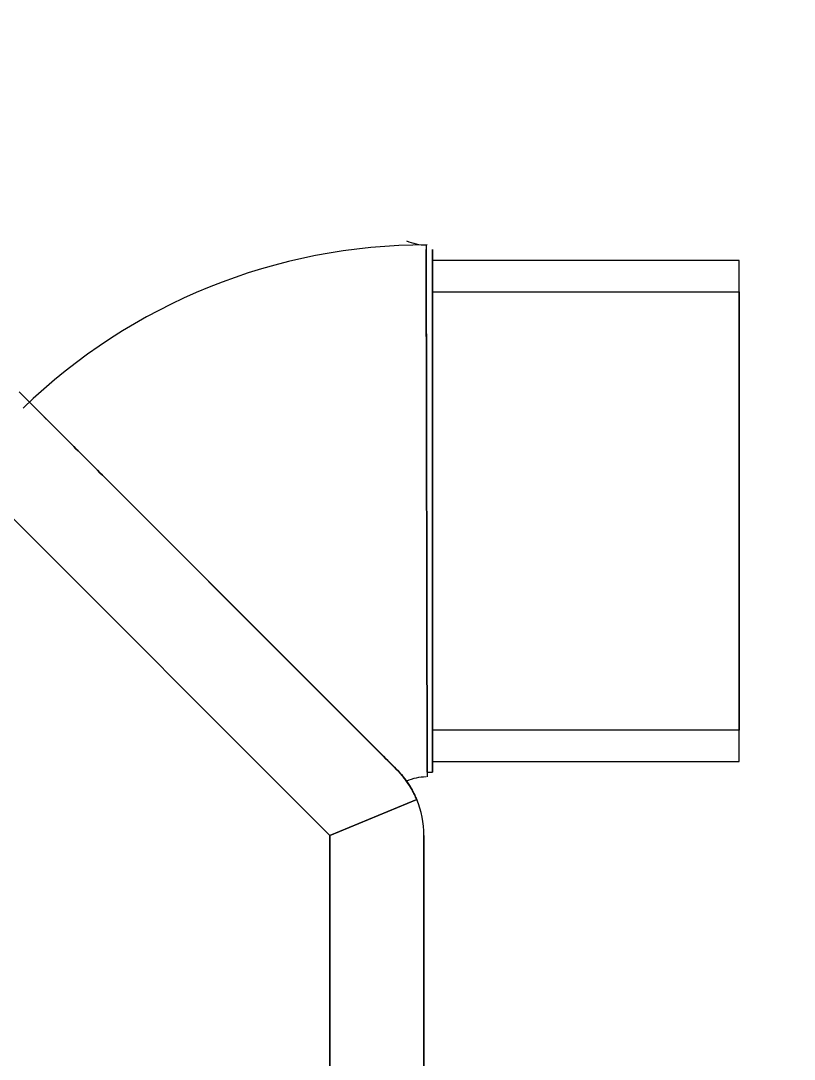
# Model space of a CAD drawing. Header units: millimetres. Extents: x 441156 to 441876, y 4514765 to 4515211.
# Drawn here: x 441308.6552 to 441308.7787, y 4514932.3414 to 4514932.5073 of the extents above; entities that cross this region are included whole.
import ezdxf

# ---------------------------------------------------------------- set-up
doc = ezdxf.new("R2010")
doc.units = ezdxf.units.MM
doc.linetypes.add('CONTINUA', pattern=[0])
doc.layers.add('01_mono PRIMERA', color=2, linetype='Continuous')
doc.layers.add('Instalaciones_ventilación_extracción', color=86, linetype='Continuous', lineweight=25)

# ---------------------------------------------------------------- blocks, each defined once
blk = doc.blocks.new('A$C11D349B9')
at = {"layer": '01_mono PRIMERA', "color": 254}
blk.add_arc((3.967982429254334, 9.464571852236986), 0.725, 183.2758289781731, 270, dxfattribs=at)

msp = doc.modelspace()

# ---------------------------------------------------------------- linework, layer by layer
at = {"layer": 'Instalaciones_ventilación_extracción'}
for p, q in [((441308.719938328, 4514932.471532596, 5.197944820088271e-06), (441308.7200866803, 4514932.386532725, 5.197944820088271e-06)), ((441308.719938328, 4514932.471532596, 5.197944820088271e-06), (441308.7200866803, 4514932.386532725, 5.197944820088271e-06)), ((441308.7199396365, 4514932.470782585, 5.197944820088271e-06), (441308.7200853718, 4514932.387282584, 5.197944820088271e-06)), ((441308.7200853718, 4514932.387282584, 5.197944820088271e-06), (441308.7199396365, 4514932.470782585, 5.197944820088271e-06)), ((441308.7209252375, 4514932.387282584, 5.197944820088271e-06), (441308.7209252375, 4514932.470782585, 5.197944820088271e-06)), ((441308.7209252375, 4514932.470782585, 5.197944820088271e-06), (441308.7209252375, 4514932.387282584, 5.197944820088271e-06)), ((441308.7209252375, 4514932.389032585, 5.197944820088271e-06), (441308.7209252375, 4514932.469032585, 5.197944820088271e-06)), ((441308.7699252381, 4514932.469032585, 5.197944820088271e-06), (441308.7209252375, 4514932.469032585, 5.197944820088271e-06)), ((441308.7209252375, 4514932.469032585, 5.197944820088271e-06), (441308.7209252375, 4514932.389032585, 5.197944820088271e-06)), ((441308.7699252381, 4514932.389032585, 5.197944820088271e-06), (441308.7699252381, 4514932.469032585, 5.197944820088271e-06)), ((441308.7699252381, 4514932.389032585, 5.197944820088271e-06), (441308.7699252381, 4514932.469032585, 5.197944820088271e-06)), ((441308.7209252375, 4514932.464032585, 5.197944820088271e-06), (441308.7209252375, 4514932.394032585, 5.197944820088271e-06)), ((441308.7209252375, 4514932.464032585, 5.197944820088271e-06), (441308.7699252381, 4514932.464032585, 5.197944820088271e-06)), ((441308.7209252375, 4514932.394032585, 5.197944820088271e-06), (441308.7209252375, 4514932.464032585, 5.197944820088271e-06)), ((441308.7699252381, 4514932.464032585, 5.197944820088271e-06), (441308.7699252381, 4514932.394032585, 5.197944820088271e-06)), ((441308.7699252381, 4514932.464032585, 5.197944820088271e-06), (441308.7699252381, 4514932.394032585, 5.197944820088271e-06)), ((441308.7154195509, 4514932.387551931, 5.197944820088271e-06), (441308.6549193873, 4514932.448052095, 5.197944820088271e-06)), ((441308.6549193873, 4514932.448052095, 5.197944820088271e-06), (441308.7154195509, 4514932.387551931, 5.197944820088271e-06)), ((441308.7151724179, 4514932.387804962, 5.197944820088271e-06), (441308.6551724174, 4514932.447804961, 5.197944820088271e-06)), ((441308.6551724174, 4514932.447804961, 5.197944820088271e-06), (441308.7151724179, 4514932.387804962, 5.197944820088271e-06)), ((441308.6588901109, 4514932.44408726, 5.197944820088271e-06), (441308.6588960621, 4514932.444081325, 5.197944820088271e-06)), ((441308.6588960621, 4514932.444081325, 5.197944820088271e-06), (441308.6588901109, 4514932.44408726, 5.197944820088271e-06)), ((441308.6588960621, 4514932.444081325, 5.197944820088271e-06), (441308.6589141437, 4514932.444063228, 5.197944820088271e-06)), ((441308.6589141437, 4514932.444063228, 5.197944820088271e-06), (441308.6588960621, 4514932.444081325, 5.197944820088271e-06)), ((441308.6589141437, 4514932.444063228, 5.197944820088271e-06), (441308.6589447833, 4514932.444032588, 5.197944820088271e-06)), ((441308.6589447833, 4514932.444032588, 5.197944820088271e-06), (441308.6589141437, 4514932.444063228, 5.197944820088271e-06)), ((441308.6589447833, 4514932.444032588, 5.197944820088271e-06), (441308.6589883775, 4514932.44398901, 5.197944820088271e-06)), ((441308.6589883775, 4514932.44398901, 5.197944820088271e-06), (441308.6589447833, 4514932.444032588, 5.197944820088271e-06)), ((441308.6589883775, 4514932.44398901, 5.197944820088271e-06), (441308.6590452935, 4514932.443932079, 5.197944820088271e-06)), ((441308.6590452935, 4514932.443932079, 5.197944820088271e-06), (441308.6589883775, 4514932.44398901, 5.197944820088271e-06)), ((441308.6590452935, 4514932.443932079, 5.197944820088271e-06), (441308.6591158346, 4514932.443861553, 5.197944820088271e-06)), ((441308.6591158346, 4514932.443861553, 5.197944820088271e-06), (441308.6590452935, 4514932.443932079, 5.197944820088271e-06)), ((441308.6591158346, 4514932.443861553, 5.197944820088271e-06), (441308.6591998949, 4514932.443777476, 5.197944820088271e-06)), ((441308.6591998949, 4514932.443777476, 5.197944820088271e-06), (441308.6591158346, 4514932.443861553, 5.197944820088271e-06)), ((441308.6591998949, 4514932.443777476, 5.197944820088271e-06), (441308.6592973839, 4514932.443680003, 5.197944820088271e-06)), ((441308.6592973839, 4514932.443680003, 5.197944820088271e-06), (441308.6591998949, 4514932.443777476, 5.197944820088271e-06)), ((441308.6592973839, 4514932.443680003, 5.197944820088271e-06), (441308.6594081619, 4514932.443569224, 5.197944820088271e-06)), ((441308.6594081619, 4514932.443569224, 5.197944820088271e-06), (441308.6592973839, 4514932.443680003, 5.197944820088271e-06)), ((441308.6594081619, 4514932.443569224, 5.197944820088271e-06), (441308.6595321097, 4514932.443445262, 5.197944820088271e-06)), ((441308.6595321097, 4514932.443445262, 5.197944820088271e-06), (441308.6594081619, 4514932.443569224, 5.197944820088271e-06)), ((441308.6595321097, 4514932.443445262, 5.197944820088271e-06), (441308.6596689499, 4514932.443308421, 5.197944820088271e-06)), ((441308.6596689499, 4514932.443308421, 5.197944820088271e-06), (441308.6595321097, 4514932.443445262, 5.197944820088271e-06)), ((441308.6596689499, 4514932.443308421, 5.197944820088271e-06), (441308.6598181506, 4514932.443159237, 5.197944820088271e-06)), ((441308.6598181506, 4514932.443159237, 5.197944820088271e-06), (441308.6596689499, 4514932.443308421, 5.197944820088271e-06)), ((441308.6598181506, 4514932.443159237, 5.197944820088271e-06), (441308.6599791157, 4514932.442998256, 5.197944820088271e-06)), ((441308.6599791157, 4514932.442998256, 5.197944820088271e-06), (441308.6598181506, 4514932.443159237, 5.197944820088271e-06)), ((441308.6599791157, 4514932.442998256, 5.197944820088271e-06), (441308.6601513107, 4514932.442826075, 5.197944820088271e-06)), ((441308.6601513107, 4514932.442826075, 5.197944820088271e-06), (441308.6599791157, 4514932.442998256, 5.197944820088271e-06)), ((441308.6601513107, 4514932.442826075, 5.197944820088271e-06), (441308.6603341266, 4514932.442643261, 5.197944820088271e-06)), ((441308.6603341266, 4514932.442643261, 5.197944820088271e-06), (441308.6601513107, 4514932.442826075, 5.197944820088271e-06)), ((441308.6603341266, 4514932.442643261, 5.197944820088271e-06), (441308.6605268144, 4514932.442450572, 5.197944820088271e-06)), ((441308.6605268144, 4514932.442450572, 5.197944820088271e-06), (441308.6603341266, 4514932.442643261, 5.197944820088271e-06)), ((441308.6605268144, 4514932.442450572, 5.197944820088271e-06), (441308.6607284141, 4514932.442248958, 5.197944820088271e-06)), ((441308.6607284141, 4514932.442248958, 5.197944820088271e-06), (441308.6605268144, 4514932.442450572, 5.197944820088271e-06)), ((441308.6607284141, 4514932.442248958, 5.197944820088271e-06), (441308.6609379626, 4514932.442039409, 5.197944820088271e-06)), ((441308.6609379626, 4514932.442039409, 5.197944820088271e-06), (441308.6607284141, 4514932.442248958, 5.197944820088271e-06)), ((441308.6609379626, 4514932.442039409, 5.197944820088271e-06), (441308.6611545156, 4514932.441822872, 5.197944820088271e-06)), ((441308.6611545156, 4514932.441822872, 5.197944820088271e-06), (441308.6609379626, 4514932.442039409, 5.197944820088271e-06)), ((441308.6611545156, 4514932.441822872, 5.197944820088271e-06), (441308.6613787743, 4514932.441598598, 5.197944820088271e-06)), ((441308.6613787743, 4514932.441598598, 5.197944820088271e-06), (441308.6611545156, 4514932.441822872, 5.197944820088271e-06)), ((441308.6613787743, 4514932.441598598, 5.197944820088271e-06), (441308.6616164749, 4514932.441360911, 5.197944820088271e-06)), ((441308.6616164749, 4514932.441360911, 5.197944820088271e-06), (441308.6613787743, 4514932.441598598, 5.197944820088271e-06)), ((441308.6616164749, 4514932.441360911, 5.197944820088271e-06), (441308.661867986, 4514932.441109401, 5.197944820088271e-06)), ((441308.661867986, 4514932.441109401, 5.197944820088271e-06), (441308.6616164749, 4514932.441360911, 5.197944820088271e-06)), ((441308.661867986, 4514932.441109401, 5.197944820088271e-06), (441308.6621331223, 4514932.440844249, 5.197944820088271e-06)), ((441308.6621331223, 4514932.440844249, 5.197944820088271e-06), (441308.661867986, 4514932.441109401, 5.197944820088271e-06)), ((441308.6621331223, 4514932.440844249, 5.197944820088271e-06), (441308.6624117172, 4514932.440565654, 5.197944820088271e-06)), ((441308.6624117172, 4514932.440565654, 5.197944820088271e-06), (441308.6621331223, 4514932.440844249, 5.197944820088271e-06)), ((441308.6624117172, 4514932.440565654, 5.197944820088271e-06), (441308.6627035723, 4514932.440273799, 5.197944820088271e-06)), ((441308.6627035723, 4514932.440273799, 5.197944820088271e-06), (441308.6624117172, 4514932.440565654, 5.197944820088271e-06)), ((441308.6627035723, 4514932.440273799, 5.197944820088271e-06), (441308.663008275, 4514932.439969111, 5.197944820088271e-06)), ((441308.663008275, 4514932.439969111, 5.197944820088271e-06), (441308.6627035723, 4514932.440273799, 5.197944820088271e-06)), ((441308.663008275, 4514932.439969111, 5.197944820088271e-06), (441308.6633252609, 4514932.43965211, 5.197944820088271e-06)), ((441308.6633252609, 4514932.43965211, 5.197944820088271e-06), (441308.663008275, 4514932.439969111, 5.197944820088271e-06)), ((441308.6633252609, 4514932.43965211, 5.197944820088271e-06), (441308.6636540121, 4514932.439323375, 5.197944820088271e-06)), ((441308.6636540121, 4514932.439323375, 5.197944820088271e-06), (441308.6633252609, 4514932.43965211, 5.197944820088271e-06)), ((441308.6636540121, 4514932.439323375, 5.197944820088271e-06), (441308.6639939477, 4514932.438983439, 5.197944820088271e-06)), ((441308.6639939477, 4514932.438983439, 5.197944820088271e-06), (441308.6636540121, 4514932.439323375, 5.197944820088271e-06)), ((441308.6639939477, 4514932.438983439, 5.197944820088271e-06), (441308.664344518, 4514932.438632853, 5.197944820088271e-06)), ((441308.664344518, 4514932.438632853, 5.197944820088271e-06), (441308.6639939477, 4514932.438983439, 5.197944820088271e-06)), ((441308.664344518, 4514932.438632853, 5.197944820088271e-06), (441308.6647049761, 4514932.438272395, 5.197944820088271e-06)), ((441308.6647049761, 4514932.438272395, 5.197944820088271e-06), (441308.664344518, 4514932.438632853, 5.197944820088271e-06)), ((441308.6647049761, 4514932.438272395, 5.197944820088271e-06), (441308.6650744225, 4514932.43790295, 5.197944820088271e-06)), ((441308.6650744225, 4514932.43790295, 5.197944820088271e-06), (441308.6647049761, 4514932.438272395, 5.197944820088271e-06)), ((441308.6650744225, 4514932.43790295, 5.197944820088271e-06), (441308.6654519397, 4514932.437525432, 5.197944820088271e-06)), ((441308.6654519397, 4514932.437525432, 5.197944820088271e-06), (441308.6650744225, 4514932.43790295, 5.197944820088271e-06)), ((441308.6654519397, 4514932.437525432, 5.197944820088271e-06), (441308.665836629, 4514932.437140742, 5.197944820088271e-06)), ((441308.665836629, 4514932.437140742, 5.197944820088271e-06), (441308.6654519397, 4514932.437525432, 5.197944820088271e-06)), ((441308.6445599184, 4514932.43719836, 5.197944820088271e-06), (441308.7045658161, 4514932.377192463, 5.197944820088271e-06)), ((441308.7045658161, 4514932.377192463, 5.197944820088271e-06), (441308.6445599184, 4514932.43719836, 5.197944820088271e-06)), ((441308.665836629, 4514932.437140742, 5.197944820088271e-06), (441308.6662275442, 4514932.436749828, 5.197944820088271e-06)), ((441308.6662275442, 4514932.436749828, 5.197944820088271e-06), (441308.665836629, 4514932.437140742, 5.197944820088271e-06)), ((441308.6662275442, 4514932.436749828, 5.197944820088271e-06), (441308.6666235398, 4514932.436353846, 5.197944820088271e-06)), ((441308.6666235398, 4514932.436353846, 5.197944820088271e-06), (441308.6662275442, 4514932.436749828, 5.197944820088271e-06)), ((441308.6666235398, 4514932.436353846, 5.197944820088271e-06), (441308.6670233659, 4514932.43595402, 5.197944820088271e-06)), ((441308.6670233659, 4514932.43595402, 5.197944820088271e-06), (441308.6666235398, 4514932.436353846, 5.197944820088271e-06)), ((441308.6670233659, 4514932.43595402, 5.197944820088271e-06), (441308.6674257866, 4514932.435551586, 5.197944820088271e-06)), ((441308.6674257866, 4514932.435551586, 5.197944820088271e-06), (441308.6670233659, 4514932.43595402, 5.197944820088271e-06)), ((441308.6674257866, 4514932.435551586, 5.197944820088271e-06), (441308.6678295792, 4514932.435147807, 5.197944820088271e-06)), ((441308.6678295792, 4514932.435147807, 5.197944820088271e-06), (441308.6674257866, 4514932.435551586, 5.197944820088271e-06)), ((441308.6678295792, 4514932.435147807, 5.197944820088271e-06), (441308.6682398883, 4514932.434737499, 5.197944820088271e-06)), ((441308.6682398883, 4514932.434737499, 5.197944820088271e-06), (441308.6678295792, 4514932.435147807, 5.197944820088271e-06)), ((441308.6682398883, 4514932.434737499, 5.197944820088271e-06), (441308.668664739, 4514932.434312633, 5.197944820088271e-06)), ((441308.668664739, 4514932.434312633, 5.197944820088271e-06), (441308.6682398883, 4514932.434737499, 5.197944820088271e-06)), ((441308.668664739, 4514932.434312633, 5.197944820088271e-06), (441308.6691035056, 4514932.433873867, 5.197944820088271e-06)), ((441308.6691035056, 4514932.433873867, 5.197944820088271e-06), (441308.668664739, 4514932.434312633, 5.197944820088271e-06)), ((441308.6691035056, 4514932.433873867, 5.197944820088271e-06), (441308.6695555164, 4514932.433421871, 5.197944820088271e-06)), ((441308.6695555164, 4514932.433421871, 5.197944820088271e-06), (441308.6691035056, 4514932.433873867, 5.197944820088271e-06)), ((441308.6695555164, 4514932.433421871, 5.197944820088271e-06), (441308.6700200546, 4514932.432957332, 5.197944820088271e-06)), ((441308.6700200546, 4514932.432957332, 5.197944820088271e-06), (441308.6695555164, 4514932.433421871, 5.197944820088271e-06)), ((441308.6700200546, 4514932.432957332, 5.197944820088271e-06), (441308.6704963888, 4514932.432480983, 5.197944820088271e-06)), ((441308.6704963888, 4514932.432480983, 5.197944820088271e-06), (441308.6700200546, 4514932.432957332, 5.197944820088271e-06)), ((441308.6704963888, 4514932.432480983, 5.197944820088271e-06), (441308.6709836167, 4514932.431993755, 5.197944820088271e-06)), ((441308.6709836167, 4514932.431993755, 5.197944820088271e-06), (441308.6704963888, 4514932.432480983, 5.197944820088271e-06)), ((441308.6709836167, 4514932.431993755, 5.197944820088271e-06), (441308.6714807632, 4514932.431496608, 5.197944820088271e-06)), ((441308.6714807632, 4514932.431496608, 5.197944820088271e-06), (441308.6709836167, 4514932.431993755, 5.197944820088271e-06)), ((441308.6714807632, 4514932.431496608, 5.197944820088271e-06), (441308.6719868672, 4514932.430990504, 5.197944820088271e-06)), ((441308.6719868672, 4514932.430990504, 5.197944820088271e-06), (441308.6714807632, 4514932.431496608, 5.197944820088271e-06)), ((441308.6719868672, 4514932.430990504, 5.197944820088271e-06), (441308.6725009666, 4514932.430476421, 5.197944820088271e-06)), ((441308.6725009666, 4514932.430476421, 5.197944820088271e-06), (441308.6719868672, 4514932.430990504, 5.197944820088271e-06)), ((441308.6725009666, 4514932.430476421, 5.197944820088271e-06), (441308.6730220695, 4514932.429955303, 5.197944820088271e-06)), ((441308.6730220695, 4514932.429955303, 5.197944820088271e-06), (441308.6725009666, 4514932.430476421, 5.197944820088271e-06)), ((441308.6730220695, 4514932.429955303, 5.197944820088271e-06), (441308.6735490621, 4514932.42942831, 5.197944820088271e-06)), ((441308.6735490621, 4514932.42942831, 5.197944820088271e-06), (441308.6730220695, 4514932.429955303, 5.197944820088271e-06)), ((441308.6735490621, 4514932.42942831, 5.197944820088271e-06), (441308.6740807085, 4514932.428896663, 5.197944820088271e-06)), ((441308.6740807085, 4514932.428896663, 5.197944820088271e-06), (441308.6735490621, 4514932.42942831, 5.197944820088271e-06)), ((441308.6740807085, 4514932.428896663, 5.197944820088271e-06), (441308.6746158195, 4514932.428361568, 5.197944820088271e-06)), ((441308.6746158195, 4514932.428361568, 5.197944820088271e-06), (441308.6740807085, 4514932.428896663, 5.197944820088271e-06)), ((441308.6746158195, 4514932.428361568, 5.197944820088271e-06), (441308.6751531572, 4514932.42782423, 5.197944820088271e-06)), ((441308.6751531572, 4514932.42782423, 5.197944820088271e-06), (441308.6746158195, 4514932.428361568, 5.197944820088271e-06)), ((441308.6751531572, 4514932.42782423, 5.197944820088271e-06), (441308.675691457, 4514932.427285914, 5.197944820088271e-06)), ((441308.675691457, 4514932.427285914, 5.197944820088271e-06), (441308.6751531572, 4514932.42782423, 5.197944820088271e-06)), ((441308.675691457, 4514932.427285914, 5.197944820088271e-06), (441308.6762293293, 4514932.426748058, 5.197944820088271e-06)), ((441308.6762293293, 4514932.426748058, 5.197944820088271e-06), (441308.675691457, 4514932.427285914, 5.197944820088271e-06)), ((441308.6762293293, 4514932.426748058, 5.197944820088271e-06), (441308.6767653399, 4514932.426212047, 5.197944820088271e-06)), ((441308.6767653399, 4514932.426212047, 5.197944820088271e-06), (441308.6762293293, 4514932.426748058, 5.197944820088271e-06)), ((441308.6767653399, 4514932.426212047, 5.197944820088271e-06), (441308.6772980704, 4514932.425679317, 5.197944820088271e-06)), ((441308.6772980704, 4514932.425679317, 5.197944820088271e-06), (441308.6767653399, 4514932.426212047, 5.197944820088271e-06)), ((441308.6772980704, 4514932.425679317, 5.197944820088271e-06), (441308.6778267571, 4514932.42515063, 5.197944820088271e-06)), ((441308.6778267571, 4514932.42515063, 5.197944820088271e-06), (441308.6772980704, 4514932.425679317, 5.197944820088271e-06)), ((441308.6778267571, 4514932.42515063, 5.197944820088271e-06), (441308.6783637893, 4514932.424613597, 5.197944820088271e-06)), ((441308.6783637893, 4514932.424613597, 5.197944820088271e-06), (441308.6778267571, 4514932.42515063, 5.197944820088271e-06)), ((441308.6783637893, 4514932.424613597, 5.197944820088271e-06), (441308.6789135491, 4514932.424063838, 5.197944820088271e-06)), ((441308.6789135491, 4514932.424063838, 5.197944820088271e-06), (441308.6783637893, 4514932.424613597, 5.197944820088271e-06)), ((441308.6789135491, 4514932.424063838, 5.197944820088271e-06), (441308.6794748888, 4514932.423502482, 5.197944820088271e-06)), ((441308.6794748888, 4514932.423502482, 5.197944820088271e-06), (441308.6789135491, 4514932.424063838, 5.197944820088271e-06)), ((441308.6794748888, 4514932.423502482, 5.197944820088271e-06), (441308.6800467125, 4514932.42293066, 5.197944820088271e-06)), ((441308.6800467125, 4514932.42293066, 5.197944820088271e-06), (441308.6794748888, 4514932.423502482, 5.197944820088271e-06)), ((441308.6800467125, 4514932.42293066, 5.197944820088271e-06), (441308.6806278736, 4514932.422349514, 5.197944820088271e-06)), ((441308.6806278736, 4514932.422349514, 5.197944820088271e-06), (441308.6800467125, 4514932.42293066, 5.197944820088271e-06)), ((441308.6806278736, 4514932.422349514, 5.197944820088271e-06), (441308.681217168, 4514932.421760203, 5.197944820088271e-06)), ((441308.681217168, 4514932.421760203, 5.197944820088271e-06), (441308.6806278736, 4514932.422349514, 5.197944820088271e-06)), ((441308.681217168, 4514932.421760203, 5.197944820088271e-06), (441308.6818134361, 4514932.421163951, 5.197944820088271e-06)), ((441308.6818134361, 4514932.421163951, 5.197944820088271e-06), (441308.681217168, 4514932.421760203, 5.197944820088271e-06)), ((441308.6818134361, 4514932.421163951, 5.197944820088271e-06), (441308.682415334, 4514932.420562053, 5.197944820088271e-06)), ((441308.682415334, 4514932.420562053, 5.197944820088271e-06), (441308.6818134361, 4514932.421163951, 5.197944820088271e-06)), ((441308.682415334, 4514932.420562053, 5.197944820088271e-06), (441308.6830216418, 4514932.419955745, 5.197944820088271e-06)), ((441308.6830216418, 4514932.419955745, 5.197944820088271e-06), (441308.682415334, 4514932.420562053, 5.197944820088271e-06)), ((441308.6830216418, 4514932.419955745, 5.197944820088271e-06), (441308.6836310928, 4514932.419346279, 5.197944820088271e-06)), ((441308.6836310928, 4514932.419346279, 5.197944820088271e-06), (441308.6830216418, 4514932.419955745, 5.197944820088271e-06)), ((441308.6836310928, 4514932.419346279, 5.197944820088271e-06), (441308.6842424977, 4514932.418734874, 5.197944820088271e-06)), ((441308.6842424977, 4514932.418734874, 5.197944820088271e-06), (441308.6836310928, 4514932.419346279, 5.197944820088271e-06)), ((441308.6842424977, 4514932.418734874, 5.197944820088271e-06), (441308.6848545126, 4514932.41812286, 5.197944820088271e-06)), ((441308.6848545126, 4514932.41812286, 5.197944820088271e-06), (441308.6842424977, 4514932.418734874, 5.197944820088271e-06)), ((441308.6848545126, 4514932.41812286, 5.197944820088271e-06), (441308.6854658104, 4514932.417511577, 5.197944820088271e-06)), ((441308.6854658104, 4514932.417511577, 5.197944820088271e-06), (441308.6848545126, 4514932.41812286, 5.197944820088271e-06)), ((441308.6854658104, 4514932.417511577, 5.197944820088271e-06), (441308.6860750322, 4514932.416902355, 5.197944820088271e-06)), ((441308.6860750322, 4514932.416902355, 5.197944820088271e-06), (441308.6854658104, 4514932.417511577, 5.197944820088271e-06)), ((441308.6860750322, 4514932.416902355, 5.197944820088271e-06), (441308.6866808371, 4514932.41629655, 5.197944820088271e-06)), ((441308.6866808371, 4514932.41629655, 5.197944820088271e-06), (441308.6860750322, 4514932.416902355, 5.197944820088271e-06)), ((441308.6866808371, 4514932.41629655, 5.197944820088271e-06), (441308.6872818503, 4514932.415695522, 5.197944820088271e-06)), ((441308.6872818503, 4514932.415695522, 5.197944820088271e-06), (441308.6866808371, 4514932.41629655, 5.197944820088271e-06)), ((441308.6872818503, 4514932.415695522, 5.197944820088271e-06), (441308.687876699, 4514932.415100673, 5.197944820088271e-06)), ((441308.687876699, 4514932.415100673, 5.197944820088271e-06), (441308.6872818503, 4514932.415695522, 5.197944820088271e-06)), ((441308.687876699, 4514932.415100673, 5.197944820088271e-06), (441308.6884640097, 4514932.414513377, 5.197944820088271e-06)), ((441308.6884640097, 4514932.414513377, 5.197944820088271e-06), (441308.687876699, 4514932.415100673, 5.197944820088271e-06)), ((441308.6884640097, 4514932.414513377, 5.197944820088271e-06), (441308.6890423638, 4514932.413935008, 5.197944820088271e-06)), ((441308.6890423638, 4514932.413935008, 5.197944820088271e-06), (441308.6884640097, 4514932.414513377, 5.197944820088271e-06)), ((441308.6890423638, 4514932.413935008, 5.197944820088271e-06), (441308.6896153004, 4514932.413362087, 5.197944820088271e-06)), ((441308.6896153004, 4514932.413362087, 5.197944820088271e-06), (441308.6890423638, 4514932.413935008, 5.197944820088271e-06)), ((441308.6896153004, 4514932.413362087, 5.197944820088271e-06), (441308.6901969346, 4514932.412780437, 5.197944820088271e-06)), ((441308.6901969346, 4514932.412780437, 5.197944820088271e-06), (441308.6896153004, 4514932.413362087, 5.197944820088271e-06)), ((441308.6901969346, 4514932.412780437, 5.197944820088271e-06), (441308.6907870532, 4514932.412190318, 5.197944820088271e-06)), ((441308.6907870532, 4514932.412190318, 5.197944820088271e-06), (441308.6901969346, 4514932.412780437, 5.197944820088271e-06)), ((441308.6907870532, 4514932.412190318, 5.197944820088271e-06), (441308.6913842517, 4514932.411593135, 5.197944820088271e-06)), ((441308.6913842517, 4514932.411593135, 5.197944820088271e-06), (441308.6907870532, 4514932.412190318, 5.197944820088271e-06)), ((441308.6913842517, 4514932.411593135, 5.197944820088271e-06), (441308.6919871266, 4514932.410990245, 5.197944820088271e-06)), ((441308.6919871266, 4514932.410990245, 5.197944820088271e-06), (441308.6913842517, 4514932.411593135, 5.197944820088271e-06)), ((441308.6919871266, 4514932.410990245, 5.197944820088271e-06), (441308.6925943191, 4514932.410383067, 5.197944820088271e-06)), ((441308.6925943191, 4514932.410383067, 5.197944820088271e-06), (441308.6919871266, 4514932.410990245, 5.197944820088271e-06)), ((441308.6925943191, 4514932.410383067, 5.197944820088271e-06), (441308.6932044425, 4514932.409772945, 5.197944820088271e-06)), ((441308.6932044425, 4514932.409772945, 5.197944820088271e-06), (441308.6925943191, 4514932.410383067, 5.197944820088271e-06)), ((441308.6932044425, 4514932.409772945, 5.197944820088271e-06), (441308.6938161519, 4514932.409161235, 5.197944820088271e-06)), ((441308.6938161519, 4514932.409161235, 5.197944820088271e-06), (441308.6932044425, 4514932.409772945, 5.197944820088271e-06)), ((441308.6938161519, 4514932.409161235, 5.197944820088271e-06), (441308.6944281054, 4514932.408549282, 5.197944820088271e-06)), ((441308.6944281054, 4514932.408549282, 5.197944820088271e-06), (441308.6938161519, 4514932.409161235, 5.197944820088271e-06)), ((441308.6944281054, 4514932.408549282, 5.197944820088271e-06), (441308.6950389449, 4514932.407938441, 5.197944820088271e-06)), ((441308.6950389449, 4514932.407938441, 5.197944820088271e-06), (441308.6944281054, 4514932.408549282, 5.197944820088271e-06)), ((441308.6950389449, 4514932.407938441, 5.197944820088271e-06), (441308.6956473892, 4514932.407329997, 5.197944820088271e-06)), ((441308.6956473892, 4514932.407329997, 5.197944820088271e-06), (441308.6950389449, 4514932.407938441, 5.197944820088271e-06)), ((441308.6956473892, 4514932.407329997, 5.197944820088271e-06), (441308.6962522021, 4514932.406725169, 5.197944820088271e-06)), ((441308.6962522021, 4514932.406725169, 5.197944820088271e-06), (441308.6956473892, 4514932.407329997, 5.197944820088271e-06)), ((441308.6962522021, 4514932.406725169, 5.197944820088271e-06), (441308.6968521471, 4514932.40612524, 5.197944820088271e-06)), ((441308.6968521471, 4514932.40612524, 5.197944820088271e-06), (441308.6962522021, 4514932.406725169, 5.197944820088271e-06)), ((441308.6968521471, 4514932.40612524, 5.197944820088271e-06), (441308.6974459435, 4514932.405531444, 5.197944820088271e-06)), ((441308.6974459435, 4514932.405531444, 5.197944820088271e-06), (441308.6968521471, 4514932.40612524, 5.197944820088271e-06)), ((441308.6974459435, 4514932.405531444, 5.197944820088271e-06), (441308.6980323386, 4514932.404945049, 5.197944820088271e-06)), ((441308.6980323386, 4514932.404945049, 5.197944820088271e-06), (441308.6974459435, 4514932.405531444, 5.197944820088271e-06)), ((441308.6980323386, 4514932.404945049, 5.197944820088271e-06), (441308.6986100818, 4514932.40436729, 5.197944820088271e-06)), ((441308.6986100818, 4514932.40436729, 5.197944820088271e-06), (441308.6980323386, 4514932.404945049, 5.197944820088271e-06)), ((441308.6986100818, 4514932.40436729, 5.197944820088271e-06), (441308.6991780442, 4514932.403799327, 5.197944820088271e-06)), ((441308.6991780442, 4514932.403799327, 5.197944820088271e-06), (441308.6986100818, 4514932.40436729, 5.197944820088271e-06)), ((441308.6991780442, 4514932.403799327, 5.197944820088271e-06), (441308.6997350822, 4514932.40324229, 5.197944820088271e-06)), ((441308.6997350822, 4514932.40324229, 5.197944820088271e-06), (441308.6991780442, 4514932.403799327, 5.197944820088271e-06)), ((441308.6997350822, 4514932.40324229, 5.197944820088271e-06), (441308.7002800652, 4514932.402697307, 5.197944820088271e-06)), ((441308.7002800652, 4514932.402697307, 5.197944820088271e-06), (441308.6997350822, 4514932.40324229, 5.197944820088271e-06)), ((441308.7002800652, 4514932.402697307, 5.197944820088271e-06), (441308.700812032, 4514932.402165355, 5.197944820088271e-06)), ((441308.700812032, 4514932.402165355, 5.197944820088271e-06), (441308.7002800652, 4514932.402697307, 5.197944820088271e-06)), ((441308.700812032, 4514932.402165355, 5.197944820088271e-06), (441308.7013419387, 4514932.401635448, 5.197944820088271e-06)), ((441308.7013419387, 4514932.401635448, 5.197944820088271e-06), (441308.700812032, 4514932.402165355, 5.197944820088271e-06)), ((441308.7013419387, 4514932.401635448, 5.197944820088271e-06), (441308.7018759963, 4514932.401101375, 5.197944820088271e-06)), ((441308.7018759963, 4514932.401101375, 5.197944820088271e-06), (441308.7013419387, 4514932.401635448, 5.197944820088271e-06)), ((441308.7018759963, 4514932.401101375, 5.197944820088271e-06), (441308.7024127855, 4514932.400564586, 5.197944820088271e-06)), ((441308.7024127855, 4514932.400564586, 5.197944820088271e-06), (441308.7018759963, 4514932.401101375, 5.197944820088271e-06)), ((441308.7024127855, 4514932.400564586, 5.197944820088271e-06), (441308.7029508562, 4514932.400026531, 5.197944820088271e-06)), ((441308.7029508562, 4514932.400026531, 5.197944820088271e-06), (441308.7024127855, 4514932.400564586, 5.197944820088271e-06)), ((441308.7029508562, 4514932.400026531, 5.197944820088271e-06), (441308.7034887592, 4514932.399488628, 5.197944820088271e-06)), ((441308.7034887592, 4514932.399488628, 5.197944820088271e-06), (441308.7029508562, 4514932.400026531, 5.197944820088271e-06)), ((441308.7034887592, 4514932.399488628, 5.197944820088271e-06), (441308.704025106, 4514932.398952266, 5.197944820088271e-06)), ((441308.704025106, 4514932.398952266, 5.197944820088271e-06), (441308.7034887592, 4514932.399488628, 5.197944820088271e-06)), ((441308.704025106, 4514932.398952266, 5.197944820088271e-06), (441308.7045586598, 4514932.398418711, 5.197944820088271e-06)), ((441308.7045586598, 4514932.398418711, 5.197944820088271e-06), (441308.704025106, 4514932.398952266, 5.197944820088271e-06)), ((441308.7045586598, 4514932.398418711, 5.197944820088271e-06), (441308.7050881856, 4514932.397889186, 5.197944820088271e-06)), ((441308.7050881856, 4514932.397889186, 5.197944820088271e-06), (441308.7045586598, 4514932.398418711, 5.197944820088271e-06)), ((441308.7050881856, 4514932.397889186, 5.197944820088271e-06), (441308.7056124625, 4514932.397364925, 5.197944820088271e-06)), ((441308.7056124625, 4514932.397364925, 5.197944820088271e-06), (441308.7050881856, 4514932.397889186, 5.197944820088271e-06)), ((441308.7056124625, 4514932.397364925, 5.197944820088271e-06), (441308.7061302387, 4514932.396847148, 5.197944820088271e-06)), ((441308.7061302387, 4514932.396847148, 5.197944820088271e-06), (441308.7056124625, 4514932.397364925, 5.197944820088271e-06)), ((441308.7061302387, 4514932.396847148, 5.197944820088271e-06), (441308.706640447, 4514932.396336925, 5.197944820088271e-06)), ((441308.706640447, 4514932.396336925, 5.197944820088271e-06), (441308.7061302387, 4514932.396847148, 5.197944820088271e-06)), ((441308.706640447, 4514932.396336925, 5.197944820088271e-06), (441308.7071421403, 4514932.395835246, 5.197944820088271e-06)), ((441308.7071421403, 4514932.395835246, 5.197944820088271e-06), (441308.706640447, 4514932.396336925, 5.197944820088271e-06)), ((441308.7071421403, 4514932.395835246, 5.197944820088271e-06), (441308.7076342977, 4514932.395343075, 5.197944820088271e-06)), ((441308.7076342977, 4514932.395343075, 5.197944820088271e-06), (441308.7071421403, 4514932.395835246, 5.197944820088271e-06)), ((441308.7076342977, 4514932.395343075, 5.197944820088271e-06), (441308.7081159721, 4514932.394861415, 5.197944820088271e-06)), ((441308.7081159721, 4514932.394861415, 5.197944820088271e-06), (441308.7076342977, 4514932.395343075, 5.197944820088271e-06)), ((441308.7081159721, 4514932.394861415, 5.197944820088271e-06), (441308.7085861559, 4514932.394391231, 5.197944820088271e-06)), ((441308.7085861559, 4514932.394391231, 5.197944820088271e-06), (441308.7081159721, 4514932.394861415, 5.197944820088271e-06)), ((441308.7085861559, 4514932.394391231, 5.197944820088271e-06), (441308.7090440267, 4514932.39393336, 5.197944820088271e-06)), ((441308.7090440267, 4514932.39393336, 5.197944820088271e-06), (441308.7085861559, 4514932.394391231, 5.197944820088271e-06)), ((441308.7090440267, 4514932.39393336, 5.197944820088271e-06), (441308.7094888664, 4514932.393488521, 5.197944820088271e-06)), ((441308.7094888664, 4514932.393488521, 5.197944820088271e-06), (441308.7090440267, 4514932.39393336, 5.197944820088271e-06)), ((441308.7094888664, 4514932.393488521, 5.197944820088271e-06), (441308.7099199877, 4514932.393057399, 5.197944820088271e-06)), ((441308.7099199877, 4514932.393057399, 5.197944820088271e-06), (441308.7094888664, 4514932.393488521, 5.197944820088271e-06)), ((441308.7099199877, 4514932.393057399, 5.197944820088271e-06), (441308.7103366745, 4514932.392640712, 5.197944820088271e-06)), ((441308.7103366745, 4514932.392640712, 5.197944820088271e-06), (441308.7099199877, 4514932.393057399, 5.197944820088271e-06)), ((441308.7103366745, 4514932.392640712, 5.197944820088271e-06), (441308.7107409411, 4514932.392236446, 5.197944820088271e-06)), ((441308.7107409411, 4514932.392236446, 5.197944820088271e-06), (441308.7103366745, 4514932.392640712, 5.197944820088271e-06)), ((441308.7699252381, 4514932.394032585, 5.197944820088271e-06), (441308.7209252375, 4514932.394032585, 5.197944820088271e-06)), ((441308.7107409411, 4514932.392236446, 5.197944820088271e-06), (441308.7111430862, 4514932.3918343, 5.197944820088271e-06)), ((441308.7111430862, 4514932.3918343, 5.197944820088271e-06), (441308.7107409411, 4514932.392236446, 5.197944820088271e-06)), ((441308.7111430862, 4514932.3918343, 5.197944820088271e-06), (441308.711543065, 4514932.391434306, 5.197944820088271e-06)), ((441308.711543065, 4514932.391434306, 5.197944820088271e-06), (441308.7111430862, 4514932.3918343, 5.197944820088271e-06)), ((441308.711543065, 4514932.391434306, 5.197944820088271e-06), (441308.7119396259, 4514932.391037745, 5.197944820088271e-06)), ((441308.7119396259, 4514932.391037745, 5.197944820088271e-06), (441308.711543065, 4514932.391434306, 5.197944820088271e-06)), ((441308.7119396259, 4514932.391037745, 5.197944820088271e-06), (441308.7123315022, 4514932.390645885, 5.197944820088271e-06)), ((441308.7123315022, 4514932.390645885, 5.197944820088271e-06), (441308.7119396259, 4514932.391037745, 5.197944820088271e-06)), ((441308.7123315022, 4514932.390645885, 5.197944820088271e-06), (441308.7127174125, 4514932.390259975, 5.197944820088271e-06)), ((441308.7127174125, 4514932.390259975, 5.197944820088271e-06), (441308.7123315022, 4514932.390645885, 5.197944820088271e-06)), ((441308.7127174125, 4514932.390259975, 5.197944820088271e-06), (441308.7130963183, 4514932.389881069, 5.197944820088271e-06)), ((441308.7130963183, 4514932.389881069, 5.197944820088271e-06), (441308.7127174125, 4514932.390259975, 5.197944820088271e-06)), ((441308.7130963183, 4514932.389881069, 5.197944820088271e-06), (441308.7134672902, 4514932.389510081, 5.197944820088271e-06)), ((441308.7134672902, 4514932.389510081, 5.197944820088271e-06), (441308.7130963183, 4514932.389881069, 5.197944820088271e-06)), ((441308.7134672902, 4514932.389510081, 5.197944820088271e-06), (441308.7138293968, 4514932.389147975, 5.197944820088271e-06)), ((441308.7138293968, 4514932.389147975, 5.197944820088271e-06), (441308.7134672902, 4514932.389510081, 5.197944820088271e-06)), ((441308.7138293968, 4514932.389147975, 5.197944820088271e-06), (441308.7141817217, 4514932.388795665, 5.197944820088271e-06)), ((441308.7141817217, 4514932.388795665, 5.197944820088271e-06), (441308.7138293968, 4514932.389147975, 5.197944820088271e-06)), ((441308.7141817217, 4514932.388795665, 5.197944820088271e-06), (441308.7145233811, 4514932.388454005, 5.197944820088271e-06)), ((441308.7145233811, 4514932.388454005, 5.197944820088271e-06), (441308.7141817217, 4514932.388795665, 5.197944820088271e-06)), ((441308.7145233811, 4514932.388454005, 5.197944820088271e-06), (441308.7148537491, 4514932.388123622, 5.197944820088271e-06)), ((441308.7148537491, 4514932.388123622, 5.197944820088271e-06), (441308.7145233811, 4514932.388454005, 5.197944820088271e-06)), ((441308.7148537491, 4514932.388123622, 5.197944820088271e-06), (441308.7151723071, 4514932.38780508, 5.197944820088271e-06)), ((441308.7151723071, 4514932.38780508, 5.197944820088271e-06), (441308.7148537491, 4514932.388123622, 5.197944820088271e-06)), ((441308.7151724142, 4514932.387804958, 5.197944820088271e-06), (441308.7154619652, 4514932.38750729, 5.197944820088271e-06)), ((441308.7155108848, 4514932.387455348, 5.197944820088271e-06), (441308.7151724142, 4514932.387804958, 5.197944820088271e-06)), ((441308.7209252375, 4514932.389032585, 5.197944820088271e-06), (441308.7699252381, 4514932.389032585, 5.197944820088271e-06)), ((441308.7154733171, 4514932.387495265, 5.197944820088271e-06), (441308.7154195453, 4514932.387551936, 5.197944820088271e-06)), ((441308.7154195453, 4514932.387551936, 5.197944820088271e-06), (441308.7154733171, 4514932.387495265, 5.197944820088271e-06)), ((441308.7154619652, 4514932.38750729, 5.197944820088271e-06), (441308.7157339682, 4514932.387211971, 5.197944820088271e-06)), ((441308.7155578048, 4514932.38740504, 5.197944820088271e-06), (441308.7154733171, 4514932.387495265, 5.197944820088271e-06)), ((441308.7154733171, 4514932.387495265, 5.197944820088271e-06), (441308.7155578048, 4514932.38740504, 5.197944820088271e-06)), ((441308.7158252918, 4514932.387109187, 5.197944820088271e-06), (441308.7155108848, 4514932.387455348, 5.197944820088271e-06)), ((441308.7156483666, 4514932.387306621, 5.197944820088271e-06), (441308.7155578048, 4514932.38740504, 5.197944820088271e-06)), ((441308.7155578048, 4514932.38740504, 5.197944820088271e-06), (441308.7156483666, 4514932.387306621, 5.197944820088271e-06)), ((441308.7157422532, 4514932.387202724, 5.197944820088271e-06), (441308.7156483666, 4514932.387306621, 5.197944820088271e-06)), ((441308.7156483666, 4514932.387306621, 5.197944820088271e-06), (441308.7157422532, 4514932.387202724, 5.197944820088271e-06)), ((441308.7157339682, 4514932.387211971, 5.197944820088271e-06), (441308.7159890491, 4514932.386919978, 5.197944820088271e-06)), ((441308.7158387802, 4514932.387093822, 5.197944820088271e-06), (441308.7157422532, 4514932.387202724, 5.197944820088271e-06)), ((441308.7157422532, 4514932.387202724, 5.197944820088271e-06), (441308.7158387802, 4514932.387093822, 5.197944820088271e-06)), ((441308.7161177569, 4514932.386766704, 5.197944820088271e-06), (441308.7158252918, 4514932.387109187, 5.197944820088271e-06)), ((441308.7159370012, 4514932.3869808, 5.197944820088271e-06), (441308.7158387802, 4514932.387093822, 5.197944820088271e-06)), ((441308.7158387802, 4514932.387093822, 5.197944820088271e-06), (441308.7159370012, 4514932.3869808, 5.197944820088271e-06)), ((441308.7160366257, 4514932.38686378, 5.197944820088271e-06), (441308.7159370012, 4514932.3869808, 5.197944820088271e-06)), ((441308.7159370012, 4514932.3869808, 5.197944820088271e-06), (441308.7160366257, 4514932.38686378, 5.197944820088271e-06)), ((441308.7159890491, 4514932.386919978, 5.197944820088271e-06), (441308.7162278336, 4514932.386632198, 5.197944820088271e-06)), ((441308.7161376239, 4514932.38674264, 5.197944820088271e-06), (441308.7160366257, 4514932.38686378, 5.197944820088271e-06)), ((441308.7160366257, 4514932.38686378, 5.197944820088271e-06), (441308.7161376239, 4514932.38674264, 5.197944820088271e-06)), ((441308.7163895615, 4514932.386428768, 5.197944820088271e-06), (441308.7161177569, 4514932.386766704, 5.197944820088271e-06)), ((441308.7162399651, 4514932.386617122, 5.197944820088271e-06), (441308.7161376239, 4514932.38674264, 5.197944820088271e-06)), ((441308.7161376239, 4514932.38674264, 5.197944820088271e-06), (441308.7162399651, 4514932.386617122, 5.197944820088271e-06)), ((441308.7162278336, 4514932.386632198, 5.197944820088271e-06), (441308.7164509785, 4514932.386349482, 5.197944820088271e-06)), ((441308.7163434043, 4514932.386487377, 5.197944820088271e-06), (441308.7162399651, 4514932.386617122, 5.197944820088271e-06)), ((441308.7162399651, 4514932.386617122, 5.197944820088271e-06), (441308.7163434043, 4514932.386487377, 5.197944820088271e-06)), ((441308.7164476211, 4514932.386353648, 5.197944820088271e-06), (441308.7163434043, 4514932.386487377, 5.197944820088271e-06)), ((441308.7163434043, 4514932.386487377, 5.197944820088271e-06), (441308.7164476211, 4514932.386353648, 5.197944820088271e-06)), ((441308.7166413772, 4514932.386096889, 5.197944820088271e-06), (441308.7163895615, 4514932.386428768, 5.197944820088271e-06)), ((441308.7165523269, 4514932.386216121, 5.197944820088271e-06), (441308.7164476211, 4514932.386353648, 5.197944820088271e-06)), ((441308.7164476211, 4514932.386353648, 5.197944820088271e-06), (441308.7165523269, 4514932.386216121, 5.197944820088271e-06)), ((441308.7164509785, 4514932.386349482, 5.197944820088271e-06), (441308.7166590779, 4514932.386072689, 5.197944820088271e-06)), ((441308.7166572162, 4514932.386075053, 5.197944820088271e-06), (441308.7165523269, 4514932.386216121, 5.197944820088271e-06)), ((441308.7165523269, 4514932.386216121, 5.197944820088271e-06), (441308.7166572162, 4514932.386075053, 5.197944820088271e-06)), ((441308.7168738456, 4514932.385772564, 5.197944820088271e-06), (441308.7166413772, 4514932.386096889, 5.197944820088271e-06)), ((441308.7167619676, 4514932.385930644, 5.197944820088271e-06), (441308.7166572162, 4514932.386075053, 5.197944820088271e-06)), ((441308.7166572162, 4514932.386075053, 5.197944820088271e-06), (441308.7167619676, 4514932.385930644, 5.197944820088271e-06)), ((441308.7166590779, 4514932.386072689, 5.197944820088271e-06), (441308.7168527883, 4514932.385802654, 5.197944820088271e-06)), ((441308.7168663074, 4514932.385783122, 5.197944820088271e-06), (441308.7167619676, 4514932.385930644, 5.197944820088271e-06)), ((441308.7167619676, 4514932.385930644, 5.197944820088271e-06), (441308.7168663074, 4514932.385783122, 5.197944820088271e-06)), ((441308.7200853718, 4514932.387282584, 5.197944820088271e-06), (441308.7209252375, 4514932.387282584, 5.197944820088271e-06)), ((441308.7168527883, 4514932.385802654, 5.197944820088271e-06), (441308.7170326584, 4514932.38554005, 5.197944820088271e-06)), ((441308.7169702812, 4514932.385632152, 5.197944820088271e-06), (441308.7168663074, 4514932.385783122, 5.197944820088271e-06)), ((441308.7168663074, 4514932.385783122, 5.197944820088271e-06), (441308.7169702812, 4514932.385632152, 5.197944820088271e-06)), ((441308.7170876362, 4514932.385457271, 5.197944820088271e-06), (441308.7168738456, 4514932.385772564, 5.197944820088271e-06)), ((441308.7170743155, 4514932.385477031, 5.197944820088271e-06), (441308.7169702812, 4514932.385632152, 5.197944820088271e-06)), ((441308.7169702812, 4514932.385632152, 5.197944820088271e-06), (441308.7170743155, 4514932.385477031, 5.197944820088271e-06)), ((441308.7170326584, 4514932.38554005, 5.197944820088271e-06), (441308.7171990708, 4514932.385285442, 5.197944820088271e-06)), ((441308.7171781971, 4514932.385317851, 5.197944820088271e-06), (441308.7170743155, 4514932.385477031, 5.197944820088271e-06)), ((441308.7170743155, 4514932.385477031, 5.197944820088271e-06), (441308.7171781971, 4514932.385317851, 5.197944820088271e-06)), ((441308.7172834366, 4514932.385152508, 5.197944820088271e-06), (441308.7170876362, 4514932.385457271, 5.197944820088271e-06)), ((441308.7172817276, 4514932.385154735, 5.197944820088271e-06), (441308.7171781971, 4514932.385317851, 5.197944820088271e-06)), ((441308.7171781971, 4514932.385317851, 5.197944820088271e-06), (441308.7172817276, 4514932.385154735, 5.197944820088271e-06)), ((441308.7171990708, 4514932.385285442, 5.197944820088271e-06), (441308.7173531395, 4514932.385039989, 5.197944820088271e-06)), ((441308.7173846788, 4514932.384987773, 5.197944820088271e-06), (441308.7172817276, 4514932.385154735, 5.197944820088271e-06)), ((441308.7172817276, 4514932.385154735, 5.197944820088271e-06), (441308.7173846788, 4514932.384987773, 5.197944820088271e-06)), ((441308.717461904, 4514932.384859783, 5.197944820088271e-06), (441308.7172834366, 4514932.385152508, 5.197944820088271e-06)), ((441308.7173531395, 4514932.385039989, 5.197944820088271e-06), (441308.7174948626, 4514932.384803905, 5.197944820088271e-06)), ((441308.7174868821, 4514932.384817104, 5.197944820088271e-06), (441308.7173846788, 4514932.384987773, 5.197944820088271e-06)), ((441308.7173846788, 4514932.384987773, 5.197944820088271e-06), (441308.7174868821, 4514932.384817104, 5.197944820088271e-06)), ((441308.7176236925, 4514932.384580577, 5.197944820088271e-06), (441308.717461904, 4514932.384859783, 5.197944820088271e-06)), ((441308.7175880936, 4514932.384642833, 5.197944820088271e-06), (441308.7174868821, 4514932.384817104, 5.197944820088271e-06)), ((441308.7174868821, 4514932.384817104, 5.197944820088271e-06), (441308.7175880936, 4514932.384642833, 5.197944820088271e-06)), ((441308.7174948626, 4514932.384803905, 5.197944820088271e-06), (441308.7176249898, 4514932.384578045, 5.197944820088271e-06)), ((441308.7176881148, 4514932.384465069, 5.197944820088271e-06), (441308.7175880936, 4514932.384642833, 5.197944820088271e-06)), ((441308.7175880936, 4514932.384642833, 5.197944820088271e-06), (441308.7176881148, 4514932.384465069, 5.197944820088271e-06)), ((441308.7177693839, 4514932.384316341, 5.197944820088271e-06), (441308.7176236925, 4514932.384580577, 5.197944820088271e-06)), ((441308.7176249898, 4514932.384578045, 5.197944820088271e-06), (441308.7177440696, 4514932.384363109, 5.197944820088271e-06)), ((441308.7177867782, 4514932.384283931, 5.197944820088271e-06), (441308.7176881148, 4514932.384465069, 5.197944820088271e-06)), ((441308.7176881148, 4514932.384465069, 5.197944820088271e-06), (441308.7177867782, 4514932.384283931, 5.197944820088271e-06)), ((441308.7177440696, 4514932.384363109, 5.197944820088271e-06), (441308.7178526665, 4514932.384159846, 5.197944820088271e-06)), ((441308.7178999684, 4514932.384068721, 5.197944820088271e-06), (441308.7177693839, 4514932.384316341, 5.197944820088271e-06)), ((441308.7178839012, 4514932.384099575, 5.197944820088271e-06), (441308.7177867782, 4514932.384283931, 5.197944820088271e-06)), ((441308.7177867782, 4514932.384283931, 5.197944820088271e-06), (441308.7178839012, 4514932.384099575, 5.197944820088271e-06)), ((441308.7045658161, 4514932.377192463, 5.197944820088271e-06), (441308.718426093, 4514932.382933578, 5.197944820088271e-06)), ((441308.718426093, 4514932.382933578, 5.197944820088271e-06), (441308.7045658161, 4514932.377192463, 5.197944820088271e-06)), ((441308.7178526665, 4514932.384159846, 5.197944820088271e-06), (441308.7179512228, 4514932.38396896, 5.197944820088271e-06)), ((441308.717979345, 4514932.383912135, 5.197944820088271e-06), (441308.7178839012, 4514932.384099575, 5.197944820088271e-06)), ((441308.7178839012, 4514932.384099575, 5.197944820088271e-06), (441308.717979345, 4514932.383912135, 5.197944820088271e-06)), ((441308.7180157672, 4514932.383839061, 5.197944820088271e-06), (441308.7178999684, 4514932.384068721, 5.197944820088271e-06)), ((441308.7179512228, 4514932.38396896, 5.197944820088271e-06), (441308.7180400896, 4514932.38379092, 5.197944820088271e-06)), ((441308.7180729569, 4514932.383721767, 5.197944820088271e-06), (441308.717979345, 4514932.383912135, 5.197944820088271e-06)), ((441308.717979345, 4514932.383912135, 5.197944820088271e-06), (441308.7180729569, 4514932.383721767, 5.197944820088271e-06)), ((441308.7181172841, 4514932.383629574, 5.197944820088271e-06), (441308.7180157672, 4514932.383839061, 5.197944820088271e-06)), ((441308.7180400896, 4514932.38379092, 5.197944820088271e-06), (441308.7181196488, 4514932.383626185, 5.197944820088271e-06)), ((441308.7181645711, 4514932.383528621, 5.197944820088271e-06), (441308.7180729569, 4514932.383721767, 5.197944820088271e-06)), ((441308.7180729569, 4514932.383721767, 5.197944820088271e-06), (441308.7181645711, 4514932.383528621, 5.197944820088271e-06)), ((441308.7182048238, 4514932.383442104, 5.197944820088271e-06), (441308.7181172841, 4514932.383629574, 5.197944820088271e-06)), ((441308.7181196488, 4514932.383626185, 5.197944820088271e-06), (441308.7181896106, 4514932.383474696, 5.197944820088271e-06)), ((441308.7182540488, 4514932.383332836, 5.197944820088271e-06), (441308.7181645711, 4514932.383528621, 5.197944820088271e-06)), ((441308.7181645711, 4514932.383528621, 5.197944820088271e-06), (441308.7182540488, 4514932.383332836, 5.197944820088271e-06)), ((441308.7181896106, 4514932.383474696, 5.197944820088271e-06), (441308.7182522635, 4514932.383338588, 5.197944820088271e-06)), ((441308.7182790269, 4514932.383277461, 5.197944820088271e-06), (441308.7182048238, 4514932.383442104, 5.197944820088271e-06)), ((441308.7182522635, 4514932.383338588, 5.197944820088271e-06), (441308.718306066, 4514932.383216671, 5.197944820088271e-06)), ((441308.7183412216, 4514932.383134548, 5.197944820088271e-06), (441308.7182540488, 4514932.383332836, 5.197944820088271e-06)), ((441308.7182540488, 4514932.383332836, 5.197944820088271e-06), (441308.7183412216, 4514932.383134548, 5.197944820088271e-06)), ((441308.7183405808, 4514932.38313644, 5.197944820088271e-06), (441308.7182790269, 4514932.383277461, 5.197944820088271e-06)), ((441308.718306066, 4514932.383216671, 5.197944820088271e-06), (441308.71835201, 4514932.383109965, 5.197944820088271e-06)), ((441308.7183901113, 4514932.383019832, 5.197944820088271e-06), (441308.7183405808, 4514932.38313644, 5.197944820088271e-06)), ((441308.7184260911, 4514932.382933574, 5.197944820088271e-06), (441308.7183412216, 4514932.383134548, 5.197944820088271e-06)), ((441308.7183412216, 4514932.383134548, 5.197944820088271e-06), (441308.7184260911, 4514932.382933574, 5.197944820088271e-06)), ((441308.71835201, 4514932.383109965, 5.197944820088271e-06), (441308.7183904774, 4514932.383018947, 5.197944820088271e-06)), ((441308.7184282425, 4514932.382928416, 5.197944820088271e-06), (441308.7183901113, 4514932.383019832, 5.197944820088271e-06)), ((441308.7183904774, 4514932.383018947, 5.197944820088271e-06), (441308.7184217428, 4514932.382944087, 5.197944820088271e-06)), ((441308.7184217428, 4514932.382944087, 5.197944820088271e-06), (441308.7184458668, 4514932.3828856, 5.197944820088271e-06)), ((441308.7184551903, 4514932.382862773, 5.197944820088271e-06), (441308.7184282425, 4514932.382928416, 5.197944820088271e-06)), ((441308.7184458668, 4514932.3828856, 5.197944820088271e-06), (441308.7184629715, 4514932.382843654, 5.197944820088271e-06)), ((441308.7184712426, 4514932.382823222, 5.197944820088271e-06), (441308.7184551903, 4514932.382862773, 5.197944820088271e-06)), ((441308.7184629715, 4514932.382843654, 5.197944820088271e-06), (441308.7184731797, 4514932.382818432, 5.197944820088271e-06)), ((441308.7184765828, 4514932.382810009, 5.197944820088271e-06), (441308.7184712426, 4514932.382823222, 5.197944820088271e-06)), ((441308.7184731797, 4514932.382818432, 5.197944820088271e-06), (441308.7184765828, 4514932.382810009, 5.197944820088271e-06)), ((441308.7045658161, 4514932.377192463, 5.197944820088271e-06), (441308.7045658161, 4514932.117204257, 5.197944820088271e-06)), ((441308.7045658161, 4514932.117204257, 5.197944820088271e-06), (441308.7045658161, 4514932.377192463, 5.197944820088271e-06)), ((441308.7195658158, 4514932.11719836, 5.197944820088271e-06), (441308.7195658158, 4514932.37719836, 5.197944820088271e-06)), ((441308.7195658158, 4514932.37719836, 5.197944820088271e-06), (441308.7195658158, 4514932.11719836, 5.197944820088271e-06))]:
    msp.add_line(p, q, dxfattribs=at)
for centre, radius, start, end in [((441308.7199252374, 4514932.479032584, 5.197944820088271e-06), 0.007500000000035811, 245.492437727243, 270.1000185662373), ((441308.7199252374, 4514932.379032584, 5.197944820088271e-06), 0.09250000000044167, 89.89998143376246, 134.1141780684034), ((441308.7045658161, 4514932.37719836, 5.197944820088271e-06), 0.01500000000007162, 43.64893630522616, 45.00002803497142), ((441308.7045658161, 4514932.37719836, 5.197944820088271e-06), 0.01500000000007162, 43.64893630522616, 45.00002803497142), ((441308.7199252374, 4514932.379032584, 5.197944820088271e-06), 0.007500000000035811, 89.89998143376246, 114.5075622727569)]:
    msp.add_arc(centre, radius, start, end, dxfattribs=at)
for major_axis, ratio, start_param, end_param in [((0.01500000000007162, -1.192182119238311e-17), 0.9999999999999978, 0, 0.3923358589551309), ((-0.01500000000007162, 1.192182119238311e-17), 0.9999999999999998, -3.141592653589792, -2.749256794634661)]:
    msp.add_ellipse((441308.7045658161, 4514932.37719836, 5.197944820088271e-06), major_axis=major_axis, ratio=ratio, start_param=start_param, end_param=end_param, dxfattribs=at)

# ---------------------------------------------------------------- block references
at = {"layer": '01_mono PRIMERA', "color": 254, "linetype": 'CONTINUA'}
msp.add_blockref('A$C11D349B9', (441305.0641732431, 4514923.301537989, 5.197944860958228e-06), dxfattribs=at)

doc.saveas('drawing.dxf')
